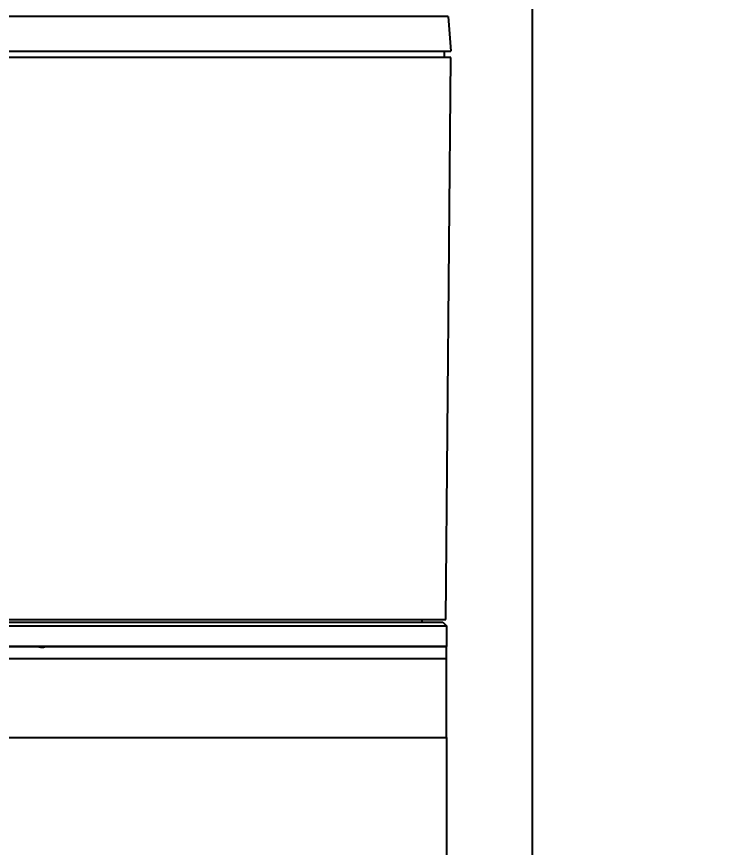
# Model space of a CAD drawing. Header units: millimetres. Extents: x 0 to 1173, y -4 to 841.
# Drawn here: x 247.22 to 253.16, y 505.15 to 511.99 of the extents above; entities that cross this region are included whole.
import ezdxf

# ---------------------------------------------------------------- set-up
doc = ezdxf.new("R2010")
doc.units = ezdxf.units.MM
doc.header["$LTSCALE"] = 65.395
doc.layers.get('0').update_dxf_attribs({"linetype": 'CONTINUOUS'})
for name, color, linetype in [('0_END_MODULE_W_CAM_SOLIFIED_BL2', 7, 'CONTINUOUS'), ('ALL_DRFT_GEOM', 7, 'CONTINUOUS'), ('DRAFT_DIMS', 7, 'CONTINUOUS'), ('TM20_JOINT_200L_DH_BL4', 7, 'CONTINUOUS')]:
    doc.layers.add(name, color=color, linetype=linetype)
doc.styles.get("Standard").update_dxf_attribs({"font": 'txt', "width": 0.8})
doc.dimstyles.new('DIMSTYLE_17', dxfattribs={"dimtxt": 6, "dimasz": 9, "dimexe": 0.5, "dimexo": 0, "dimgap": 1.5, "dimtad": 1, "dimlfac": 10, "dimzin": 0, "dimdsep": 46, "dimtxsty": 'Standard', "dimblk": '_FILLED', "dimblk1": '_FILLED', "dimblk2": '_FILLED', "dimcen": 0.09, "dimadec": 0, "dimazin": 0, "dimtp": 0.01, "dimtm": 0.01, "dimtfac": 1, "dimtofl": 0, "dimtmove": 0, "dimatfit": 3, "dimldrblk": '_FILLED', "dimfxl": 0, "dimtolj": 1, "dimtzin": 0, "dimarcsym": 0})

# ---------------------------------------------------------------- blocks, each defined once
blk = doc.blocks.new('_FILLED')
at = {"color": 0, "linetype": 'ByBlock'}
blk.add_solid([(0, 0), (-1, 0.16667), (-1, -0.16667)], dxfattribs=at)
blk = doc.blocks.new('*D28')
at = {"layer": 'DRAFT_DIMS', "color": 2, "linetype": 'Continuous'}
for p, q in [((241.446, 498.086), (241.446, 534.8956)), ((251.466, 498.086), (251.466, 534.8956)), ((241.446, 534.3956), (229.446, 534.3956)), ((229.446, 534.3956), (246.456, 534.3956)), ((305.1018, 534.3956), (246.456, 534.3956)), ((251.466, 534.3956), (305.1018, 534.3956))]:
    blk.add_line(p, q, dxfattribs=at)
at = {"layer": 'DRAFT_DIMS', "color": 2, "linetype": 'Continuous', "xscale": 9, "yscale": 9, "zscale": 9}
for p, rotation in [((241.446, 534.3956), 5.4e-08), ((251.466, 534.3956), 180.000000017)]:
    blk.add_blockref('_FILLED', p, dxfattribs=dict(at, rotation=rotation))
blk = doc.blocks.new('0_END_MODULE_W_CAM_SOLIFIED_BL2', base_point=(670.806, 355.8574))
at = {"layer": '0_END_MODULE_W_CAM_SOLIFIED_BL2', "color": 7, "linetype": 'Continuous'}
for p, q in [((250.771, 511.9934), (242.141, 511.9934)), ((250.771, 511.9934), (250.791, 511.7077)), ((250.7918, 511.6577), (242.1202, 511.6577)), ((242.121, 511.7077), (250.791, 511.7077)), ((250.741, 511.6577), (250.741, 511.7077)), ((250.7515, 507.0277), (250.7919, 511.6577)), ((246.566, 507.0277), (250.7515, 507.0277)), ((247.3922, 506.8075), (247.4132, 506.8009)), ((247.4132, 506.8009), (247.4151, 506.8002)), ((247.433, 506.8075), (247.448, 506.8026))]:
    blk.add_line(p, q, dxfattribs=at)
blk.add_arc((246.8405, 515.0509), 8.2706, 273.98379, 274.21239, dxfattribs=at)
blk.add_open_spline([(247.3994, 506.8032), (247.4009, 506.8035), (247.4041, 506.8047), (247.4068, 506.8068), (247.4082, 506.808)], degree=3, knots=[0, 0, 0, 0, 0.452737, 1, 1, 1, 1], dxfattribs=at)
blk = doc.blocks.new('TM20_JOINT_200L_DH_BL4', base_point=(646.7471, 433.0434))
at = {"layer": 'TM20_JOINT_200L_DH_BL4', "color": 7, "linetype": 'Continuous'}
for p, q in [((242.1861, 507.0077), (250.7259, 507.0077)), ((250.556, 507.0077), (250.556, 507.0277)), ((250.726, 507.0077), (250.756, 506.9777)), ((242.156, 506.9777), (250.756, 506.9777)), ((250.756, 506.9777), (250.756, 506.8077)), ((250.756, 506.8077), (242.156, 506.8077)), ((242.156, 506.8077), (250.756, 506.8077)), ((242.156, 506.7077), (250.756, 506.7077)), ((242.156, 506.0577), (250.756, 506.0577)), ((242.156, 506.0577), (250.756, 506.0577)), ((250.756, 506.0577), (250.756, 504.8186))]:
    blk.add_line(p, q, dxfattribs=at)
at = {"layer": 'TM20_JOINT_200L_DH_BL4', "color": 6, "linetype": 'Continuous'}
blk.add_line((250.756, 506.0577), (250.756, 506.8077), dxfattribs=at)

msp = doc.modelspace()

# ---------------------------------------------------------------- linework, layer by layer
at = {"layer": 'ALL_DRFT_GEOM', "color": 7, "linetype": 'Continuous'}
msp.add_circle((246.456, 323.1578), 190.295, dxfattribs=at)

# ---------------------------------------------------------------- block references
at = {"layer": '0_END_MODULE_W_CAM_SOLIFIED_BL2'}
msp.add_blockref('0_END_MODULE_W_CAM_SOLIFIED_BL2', (670.806, 355.8574), dxfattribs=at)
at = {"layer": 'TM20_JOINT_200L_DH_BL4'}
msp.add_blockref('TM20_JOINT_200L_DH_BL4', (646.7471, 433.0434), dxfattribs=at)

# ---------------------------------------------------------------- dimensions: what is measured, and where the dimension line sits
at = {"layer": 'DRAFT_DIMS', "color": 2, "linetype": 'Continuous'}
dim = msp.add_linear_dim(base=(251.466, 534.3956), p1=(241.446, 498.086), p2=(251.466, 498.086), text='%%c<>', dimstyle='DIMSTYLE_17', dxfattribs=at)
dim.commit()
dim.dimension.update_dxf_attribs({"geometry": '*D28', "text_midpoint": (268.3018, 534.3956), "dimtype": 160})

doc.saveas('drawing.dxf')
